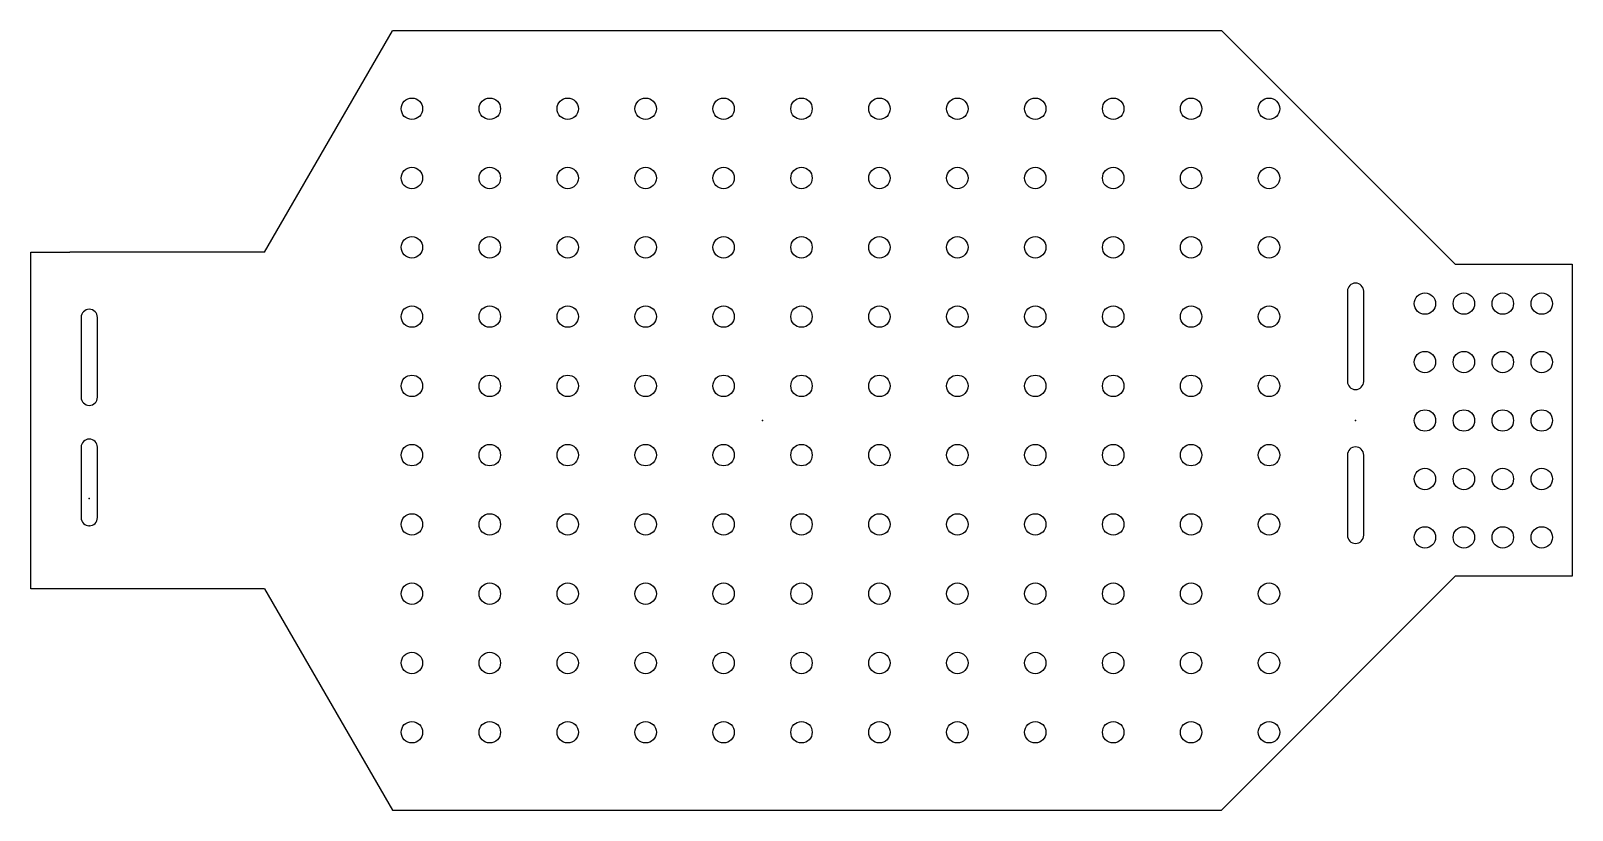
# Model space of a CAD drawing. Header units: millimetres. Extents: x -188 to 208, y -100 to 100.
import ezdxf

# ---------------------------------------------------------------- set-up
doc = ezdxf.new("R2010")
doc.units = ezdxf.units.MM
doc.header["$MEASUREMENT"] = 0
doc.layers.add('Electronics Mount Plate v6_Sketch1', color=7, linetype='Continuous')

msp = doc.modelspace()

# ---------------------------------------------------------------- linework, layer by layer
at = {"layer": 'Electronics Mount Plate v6_Sketch1'}
for p, q in [((-127.8, 43.18), (-95, 100)), ((117.88, 100), (-95, 100)), ((177.8, 40.08), (117.88, 100)), ((-187.8, 43.18), (-177.8, 43.18)), ((-187.8, -43.18), (-187.8, 43.18)), ((-127.8, 43.18), (-177.8, 43.18)), ((177.8, 40.08), (207.8, 40.08)), ((207.8, 40.08), (207.8, -39.96)), ((150.1, 33.16), (150.1, 10.03)), ((154.3, 10.03), (154.3, 33.16)), ((-174.9, 26.43), (-174.9, 5.98)), ((-170.7, 5.98), (-170.7, 26.43)), ((-174.9, -6.88), (-174.9, -24.91)), ((-170.7, -24.91), (-170.7, -6.88)), ((150.1, -8.86), (150.1, -29.45)), ((154.3, -29.45), (154.3, -8.86)), ((-177.8, -43.18), (-187.8, -43.18)), ((-127.8, -43.18), (-177.8, -43.18)), ((-127.8, -43.18), (-94.99, -100)), ((177.8, -39.96), (117.76, -100)), ((207.8, -39.96), (177.8, -39.96)), ((-94.99, -100), (117.76, -100))]:
    msp.add_line(p, q, dxfattribs=at)
for centre in [(-90, 80), (-70, 80), (-50, 80), (-30, 80), (-10, 80), (10, 80), (30, 80), (50, 80), (70, 80), (90, 80), (110, 80), (130, 80), (-90, 62.22), (-70, 62.22), (-50, 62.22), (-30, 62.22), (-10, 62.22), (10, 62.22), (30, 62.22), (50, 62.22), (70, 62.22), (90, 62.22), (110, 62.22), (130, 62.22), (-90, 44.44), (-70, 44.44), (-50, 44.44), (-30, 44.44), (-10, 44.44), (10, 44.44), (30, 44.44), (50, 44.44), (70, 44.44), (90, 44.44), (110, 44.44), (130, 44.44), (170, 30), (180, 30), (190, 30), (200, 30), (-90, 26.67), (-70, 26.67), (-50, 26.67), (-30, 26.67), (-10, 26.67), (10, 26.67), (30, 26.67), (50, 26.67), (70, 26.67), (90, 26.67), (110, 26.67), (130, 26.67), (170, 15), (180, 15), (190, 15), (200, 15), (-90, 8.89), (-70, 8.89), (-50, 8.89), (-30, 8.89), (-10, 8.89), (10, 8.89), (30, 8.89), (50, 8.89), (70, 8.89), (90, 8.89), (110, 8.89), (130, 8.89), (170, 0), (180, 0), (190, 0), (200, 0), (-90, -8.89), (-70, -8.89), (-50, -8.89), (-30, -8.89), (-10, -8.89), (10, -8.89), (30, -8.89), (50, -8.89), (70, -8.89), (90, -8.89), (110, -8.89), (130, -8.89), (170, -15), (180, -15), (190, -15), (200, -15), (-90, -26.67), (-70, -26.67), (-50, -26.67), (-30, -26.67), (-10, -26.67), (10, -26.67), (30, -26.67), (50, -26.67), (70, -26.67), (90, -26.67), (110, -26.67), (130, -26.67), (170, -30), (180, -30), (190, -30), (200, -30), (-90, -44.44), (-70, -44.44), (-50, -44.44), (-30, -44.44), (-10, -44.44), (10, -44.44), (30, -44.44), (50, -44.44), (70, -44.44), (90, -44.44), (110, -44.44), (130, -44.44), (-90, -62.22), (-70, -62.22), (-50, -62.22), (-30, -62.22), (-10, -62.22), (10, -62.22), (30, -62.22), (50, -62.22), (70, -62.22), (90, -62.22), (110, -62.22), (130, -62.22), (-90, -80), (-70, -80), (-50, -80), (-30, -80), (-10, -80), (10, -80), (30, -80), (50, -80), (70, -80), (90, -80), (110, -80), (130, -80)]:
    msp.add_circle(centre, 2.75, dxfattribs=at)
for centre, start, end in [((152.2, 33.16), 0, 180), ((-172.8, 26.43), 0, 180), ((152.2, 10.03), 180, 0), ((-172.8, 5.98), 180, 0), ((-172.8, -6.88), 0, 180), ((152.2, -8.86), 0, 180), ((-172.8, -24.91), 180, 0), ((152.2, -29.45), 180, 0)]:
    msp.add_arc(centre, 2.1, start, end, dxfattribs=at)
for p in [(0, 0), (0, 0), (152.2, 0), (-172.8, -19.98), (-172.8, -27.01)]:
    msp.add_point(p, dxfattribs=at)

doc.saveas('drawing.dxf')
